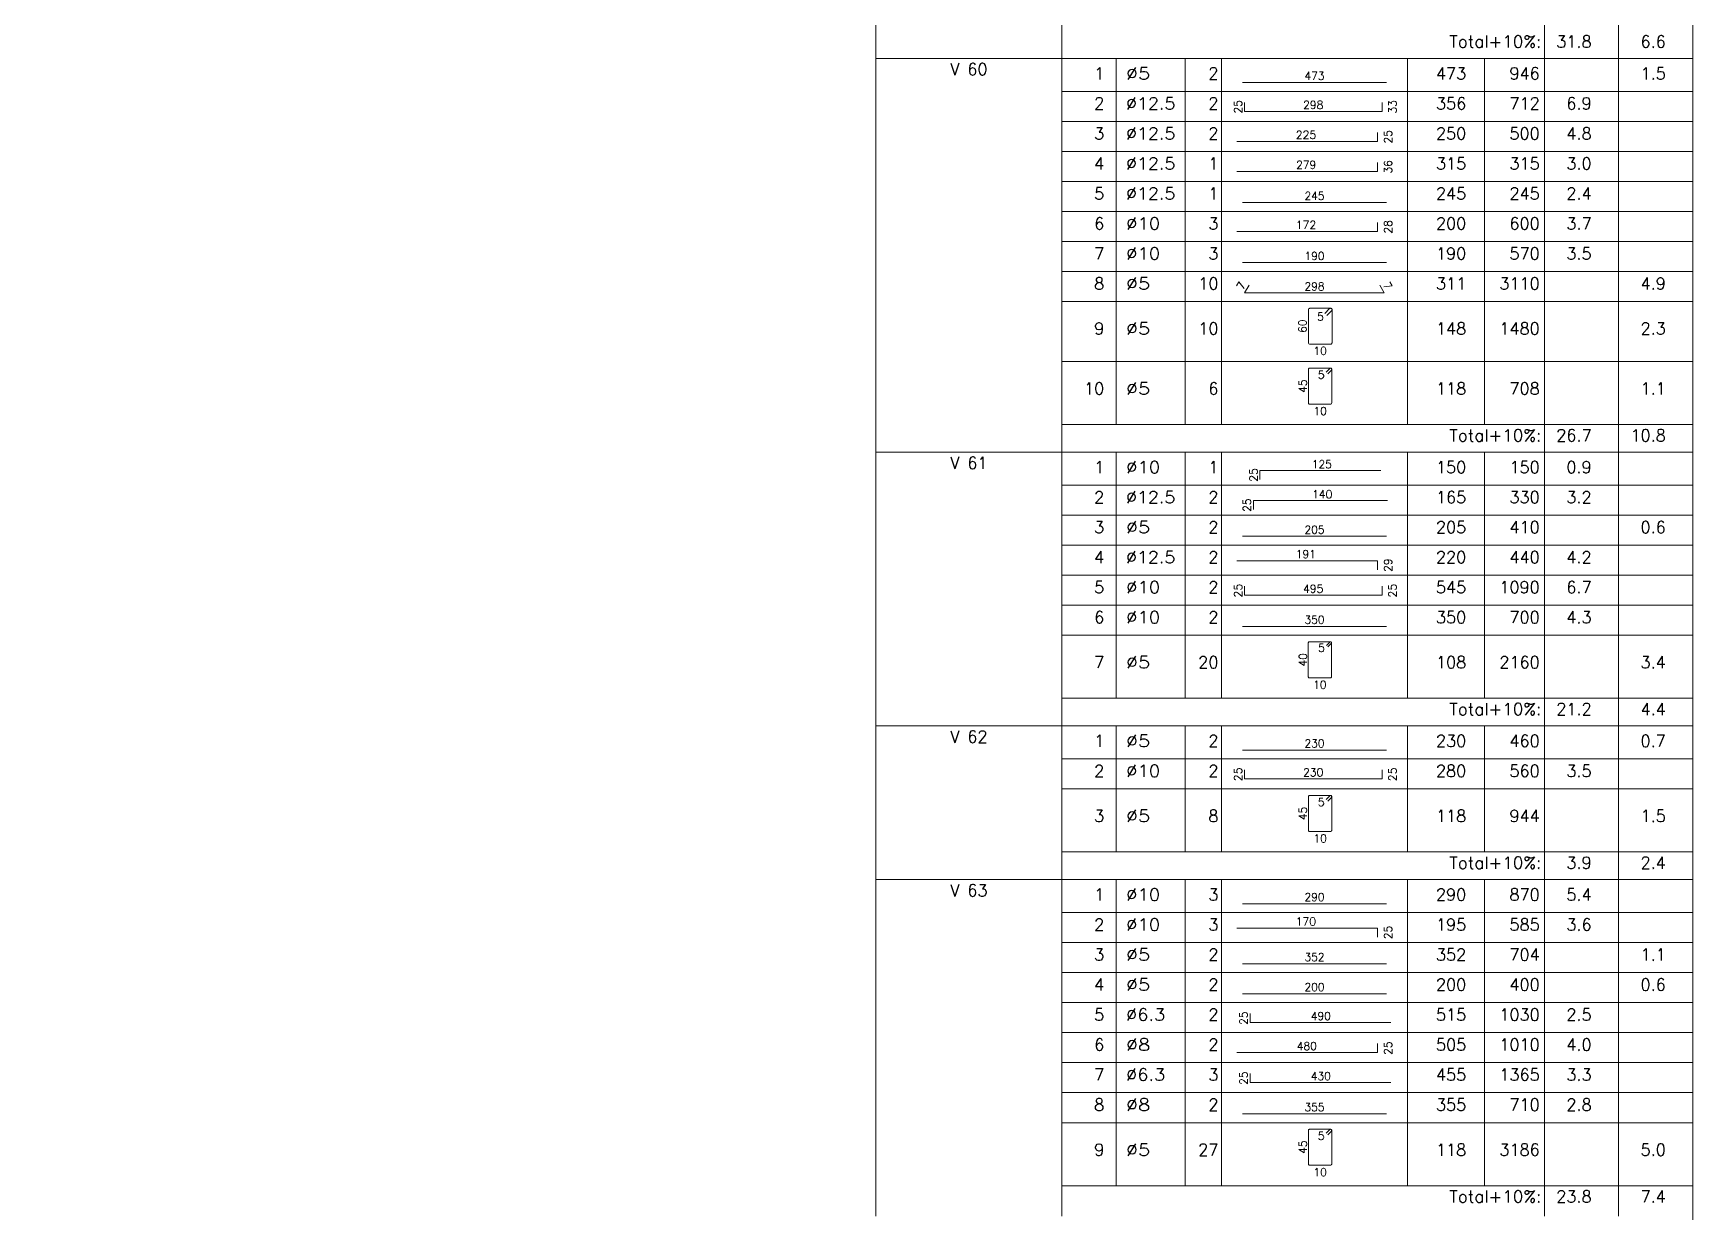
# Model space of a CAD drawing. Header units: millimetres. Extents: x 0 to 119, y 0 to 84.
# Drawn here: x 91.16 to 118.8, y 41.99 to 61.62 of the extents above; entities that cross this region are included whole.
import ezdxf
from ezdxf.enums import TextEntityAlignment as Align

# ---------------------------------------------------------------- set-up
doc = ezdxf.new("R2010")
doc.units = ezdxf.units.MM
for name, color, linetype, lineweight in [('DETALHES_TABELA', 7, 'Continuous', 9), ('QUAD_BORDA', 1, 'Continuous', 20), ('QUAD_LIMITES', 2, 'Continuous', 0), ('TABELAS', 1, 'Continuous', 0), ('TEXTO_TABELAS', 1, 'Continuous', 0), ('TEXTOS_COTAS_DETALHES_TABELA', 1, 'Continuous', 0)]:
    doc.layers.add(name, color=color, linetype=linetype, lineweight=lineweight)
doc.styles.add('CYPETXT', font='', dxfattribs={"height": 0.2})
doc.styles.get('CYPETXT').set_extended_font_data('romans')

msp = doc.modelspace()

# ---------------------------------------------------------------- linework, layer by layer
at = {"layer": 'DETALHES_TABELA'}
for points in [[(111.298, 60.798), (113.698, 60.798)], [(111.332, 60.468), (111.332, 60.318), (113.624, 60.318), (113.624, 60.468)], [(111.206, 59.817), (113.548, 59.817), (113.548, 59.967)], [(111.206, 59.317), (113.548, 59.317), (113.548, 59.467)], [(111.298, 58.798), (113.698, 58.798)], [(111.206, 58.317), (113.548, 58.317), (113.548, 58.467)], [(111.298, 57.798), (113.698, 57.798)], [(111.41, 57.423), (111.335, 57.293), (113.661, 57.293), (113.586, 57.423)], [(112.704, 56.915), (112.784, 56.995), (112.787, 56.999), (112.789, 57.004), (112.791, 57.008), (112.791, 57.013), (112.791, 57.018), (112.789, 57.023), (112.787, 57.027), (112.784, 57.031), (112.78, 57.034), (112.776, 57.036), (112.771, 57.038), (112.766, 57.038), (112.423, 57.038), (112.413, 57.036), (112.405, 57.031), (112.4, 57.023), (112.398, 57.013), (112.398, 56.463), (112.4, 56.454), (112.405, 56.445), (112.413, 56.44), (112.423, 56.438), (112.766, 56.438), (112.776, 56.44), (112.784, 56.445), (112.789, 56.454), (112.791, 56.463), (112.791, 57.013), (112.791, 57.018), (112.789, 57.023), (112.787, 57.027), (112.784, 57.031), (112.78, 57.034), (112.776, 57.036), (112.771, 57.038), (112.766, 57.038), (112.761, 57.038), (112.757, 57.036), (112.752, 57.034), (112.749, 57.031), (112.668, 56.95)], [(112.718, 55.947), (112.78, 56.008), (112.782, 56.011), (112.784, 56.014), (112.785, 56.018), (112.785, 56.022), (112.785, 56.026), (112.784, 56.029), (112.782, 56.032), (112.78, 56.035), (112.777, 56.038), (112.773, 56.039), (112.77, 56.041), (112.766, 56.041), (112.415, 56.041), (112.408, 56.039), (112.402, 56.035), (112.397, 56.029), (112.396, 56.022), (112.396, 55.46), (112.397, 55.453), (112.402, 55.446), (112.408, 55.442), (112.415, 55.441), (112.766, 55.441), (112.773, 55.442), (112.78, 55.446), (112.784, 55.453), (112.785, 55.46), (112.785, 56.022), (112.785, 56.026), (112.784, 56.029), (112.782, 56.032), (112.78, 56.035), (112.777, 56.038), (112.773, 56.039), (112.77, 56.041), (112.766, 56.041), (112.762, 56.041), (112.759, 56.039), (112.756, 56.038), (112.753, 56.035), (112.691, 55.974)], [(111.588, 54.185), (111.588, 54.335), (113.605, 54.335)], [(111.48, 53.684), (111.48, 53.834), (113.716, 53.834)], [(111.298, 53.238), (113.698, 53.238)], [(111.206, 52.832), (113.548, 52.832), (113.548, 52.682)], [(111.333, 52.408), (111.333, 52.258), (113.623, 52.258), (113.623, 52.408)], [(111.298, 51.738), (113.698, 51.738)], [(112.723, 51.398), (112.778, 51.453), (112.78, 51.455), (112.782, 51.458), (112.783, 51.461), (112.783, 51.465), (112.783, 51.468), (112.782, 51.471), (112.78, 51.474), (112.778, 51.477), (112.776, 51.479), (112.773, 51.481), (112.769, 51.482), (112.766, 51.482), (112.412, 51.482), (112.406, 51.481), (112.4, 51.477), (112.397, 51.471), (112.395, 51.465), (112.395, 50.899), (112.397, 50.892), (112.4, 50.887), (112.406, 50.883), (112.412, 50.882), (112.766, 50.882), (112.773, 50.883), (112.778, 50.887), (112.782, 50.892), (112.783, 50.899), (112.783, 51.465), (112.783, 51.468), (112.782, 51.471), (112.78, 51.474), (112.778, 51.477), (112.776, 51.479), (112.773, 51.481), (112.769, 51.482), (112.766, 51.482), (112.763, 51.482), (112.76, 51.481), (112.757, 51.479), (112.754, 51.477), (112.699, 51.422)], [(111.298, 49.678), (113.698, 49.678)], [(111.332, 49.348), (111.332, 49.198), (113.624, 49.198), (113.624, 49.348)], [(112.718, 48.827), (112.78, 48.888), (112.782, 48.891), (112.784, 48.894), (112.785, 48.898), (112.785, 48.902), (112.785, 48.906), (112.784, 48.909), (112.782, 48.912), (112.78, 48.915), (112.777, 48.918), (112.773, 48.919), (112.77, 48.921), (112.766, 48.921), (112.415, 48.921), (112.408, 48.919), (112.402, 48.915), (112.397, 48.909), (112.396, 48.902), (112.396, 48.34), (112.397, 48.333), (112.402, 48.326), (112.408, 48.322), (112.415, 48.321), (112.766, 48.321), (112.773, 48.322), (112.78, 48.326), (112.784, 48.333), (112.785, 48.34), (112.785, 48.902), (112.785, 48.906), (112.784, 48.909), (112.782, 48.912), (112.78, 48.915), (112.777, 48.918), (112.773, 48.919), (112.77, 48.921), (112.766, 48.921), (112.762, 48.921), (112.759, 48.919), (112.756, 48.918), (112.753, 48.915), (112.691, 48.854)], [(111.298, 47.118), (113.698, 47.118)], [(111.206, 46.712), (113.548, 46.712), (113.548, 46.562)], [(111.298, 46.118), (113.698, 46.118)], [(111.298, 45.618), (113.698, 45.618)], [(111.427, 45.287), (111.427, 45.137), (113.772, 45.137)], [(111.206, 44.637), (113.548, 44.637), (113.548, 44.787)], [(111.427, 44.287), (111.427, 44.137), (113.772, 44.137)], [(111.298, 43.618), (113.698, 43.618)], [(112.718, 43.267), (112.78, 43.328), (112.782, 43.331), (112.784, 43.334), (112.785, 43.338), (112.785, 43.342), (112.785, 43.346), (112.784, 43.349), (112.782, 43.352), (112.78, 43.355), (112.777, 43.358), (112.773, 43.359), (112.77, 43.361), (112.766, 43.361), (112.415, 43.361), (112.408, 43.359), (112.402, 43.355), (112.397, 43.349), (112.396, 43.342), (112.396, 42.78), (112.397, 42.773), (112.402, 42.766), (112.408, 42.762), (112.415, 42.761), (112.766, 42.761), (112.773, 42.762), (112.78, 42.766), (112.784, 42.773), (112.785, 42.78), (112.785, 43.342), (112.785, 43.346), (112.784, 43.349), (112.782, 43.352), (112.78, 43.355), (112.777, 43.358), (112.773, 43.359), (112.77, 43.361), (112.766, 43.361), (112.762, 43.361), (112.759, 43.359), (112.756, 43.358), (112.753, 43.355), (112.691, 43.294)]]:
    msp.add_lwpolyline(points, dxfattribs=at)
at = {"layer": 'QUAD_BORDA'}
msp.add_lwpolyline([(0, 0), (118.8, 0), (118.8, 84), (0, 84), (0, 0)], close=True, dxfattribs=at)
at = {"layer": 'QUAD_LIMITES'}
msp.add_lwpolyline([(0, 0), (118.8, 0), (118.8, 84), (0, 84), (0, 0)], close=True, dxfattribs=at)
at = {"layer": 'TABELAS'}
for p, q in [((105.192, 61.25), (105.192, 67.21)), ((108.292, 61.25), (108.292, 67.21)), ((116.328, 61.25), (116.328, 67.21)), ((117.564, 61.25), (117.564, 67.21)), ((118.8, 61.25), (118.8, 67.21)), ((105.192, 61.15), (105.192, 61.25)), ((105.192, 61.2), (118.8, 61.2)), ((105.192, 54.69), (105.192, 61.15)), ((108.292, 61.15), (108.292, 61.25)), ((108.292, 54.69), (108.292, 61.15)), ((109.196, 61.15), (109.196, 61.2)), ((109.196, 55.1), (109.196, 61.15)), ((110.344, 61.15), (110.344, 61.2)), ((110.344, 55.1), (110.344, 61.15)), ((110.948, 61.15), (110.948, 61.2)), ((110.948, 55.1), (110.948, 61.15)), ((114.048, 61.15), (114.048, 61.2)), ((114.048, 55.1), (114.048, 61.15)), ((115.332, 61.15), (115.332, 61.2)), ((115.332, 55.1), (115.332, 61.15)), ((116.328, 61.15), (116.328, 61.25)), ((116.328, 54.69), (116.328, 61.15)), ((117.564, 61.15), (117.564, 61.25)), ((117.564, 54.69), (117.564, 61.15)), ((118.8, 61.15), (118.8, 61.25)), ((118.8, 54.69), (118.8, 61.15)), ((108.292, 55.1), (118.8, 55.1)), ((105.192, 54.59), (105.192, 54.69)), ((105.192, 54.64), (118.8, 54.64)), ((105.192, 50.13), (105.192, 54.59)), ((108.292, 54.59), (108.292, 54.69)), ((108.292, 50.13), (108.292, 54.59)), ((109.196, 54.59), (109.196, 54.64)), ((109.196, 50.54), (109.196, 54.59)), ((110.344, 54.59), (110.344, 54.64)), ((110.344, 50.54), (110.344, 54.59)), ((110.948, 54.59), (110.948, 54.64)), ((110.948, 50.54), (110.948, 54.59)), ((114.048, 54.59), (114.048, 54.64)), ((114.048, 50.54), (114.048, 54.59)), ((115.332, 54.59), (115.332, 54.64)), ((115.332, 50.54), (115.332, 54.59)), ((116.328, 54.59), (116.328, 54.69)), ((116.328, 50.13), (116.328, 54.59)), ((117.564, 54.59), (117.564, 54.69)), ((117.564, 50.13), (117.564, 54.59)), ((118.8, 54.59), (118.8, 54.69)), ((118.8, 50.13), (118.8, 54.59)), ((108.292, 50.54), (118.8, 50.54)), ((105.192, 50.03), (105.192, 50.13)), ((105.192, 50.08), (118.8, 50.08)), ((108.292, 50.03), (108.292, 50.13)), ((109.196, 50.03), (109.196, 50.08)), ((110.344, 50.03), (110.344, 50.08)), ((110.948, 50.03), (110.948, 50.08)), ((114.048, 50.03), (114.048, 50.08)), ((115.332, 50.03), (115.332, 50.08)), ((116.328, 50.03), (116.328, 50.13)), ((117.564, 50.03), (117.564, 50.13)), ((118.8, 50.03), (118.8, 50.13)), ((105.192, 47.57), (105.192, 50.03)), ((108.292, 47.57), (108.292, 50.03)), ((109.196, 47.98), (109.196, 50.03)), ((110.344, 47.98), (110.344, 50.03)), ((110.948, 47.98), (110.948, 50.03)), ((114.048, 47.98), (114.048, 50.03)), ((115.332, 47.98), (115.332, 50.03)), ((116.328, 47.57), (116.328, 50.03)), ((117.564, 47.57), (117.564, 50.03)), ((118.8, 47.57), (118.8, 50.03)), ((108.292, 47.98), (118.8, 47.98)), ((105.192, 47.47), (105.192, 47.57)), ((108.292, 47.47), (108.292, 47.57)), ((116.328, 47.47), (116.328, 47.57)), ((117.564, 47.47), (117.564, 47.57)), ((118.8, 47.47), (118.8, 47.57)), ((105.192, 47.52), (118.8, 47.52)), ((105.192, 42.01), (105.192, 47.47)), ((108.292, 42.01), (108.292, 47.47)), ((109.196, 47.47), (109.196, 47.52)), ((109.196, 42.42), (109.196, 47.47)), ((110.344, 47.47), (110.344, 47.52)), ((110.344, 42.42), (110.344, 47.47)), ((110.948, 47.47), (110.948, 47.52)), ((110.948, 42.42), (110.948, 47.47)), ((114.048, 47.47), (114.048, 47.52)), ((114.048, 42.42), (114.048, 47.47)), ((115.332, 47.47), (115.332, 47.52)), ((115.332, 42.42), (115.332, 47.47)), ((116.328, 42.01), (116.328, 47.47)), ((117.564, 42.01), (117.564, 47.47)), ((118.8, 42.01), (118.8, 47.47)), ((108.292, 42.42), (118.8, 42.42)), ((105.192, 41.91), (105.192, 42.01)), ((108.292, 41.91), (108.292, 42.01)), ((116.328, 41.91), (116.328, 42.01)), ((117.564, 41.91), (117.564, 42.01)), ((118.8, 41.91), (118.8, 42.01))]:
    msp.add_line(p, q, dxfattribs=at)
at = {"layer": 'TEXTO_TABELAS'}
for p, q in [((108.292, 60.65), (118.8, 60.65)), ((108.292, 60.15), (118.8, 60.15)), ((108.292, 59.65), (118.8, 59.65)), ((108.292, 59.15), (118.8, 59.15)), ((108.292, 58.65), (118.8, 58.65)), ((108.292, 58.15), (118.8, 58.15)), ((108.292, 57.65), (118.8, 57.65)), ((108.292, 57.15), (118.8, 57.15)), ((108.292, 56.15), (118.8, 56.15)), ((108.292, 54.09), (118.8, 54.09)), ((108.292, 53.59), (118.8, 53.59)), ((108.292, 53.09), (118.8, 53.09)), ((108.292, 52.59), (118.8, 52.59)), ((108.292, 52.09), (118.8, 52.09)), ((108.292, 51.59), (118.8, 51.59)), ((108.292, 49.53), (118.8, 49.53)), ((108.292, 49.03), (118.8, 49.03)), ((108.292, 46.97), (118.8, 46.97)), ((108.292, 46.47), (118.8, 46.47)), ((108.292, 45.97), (118.8, 45.97)), ((108.292, 45.47), (118.8, 45.47)), ((108.292, 44.97), (118.8, 44.97)), ((108.292, 44.47), (118.8, 44.47)), ((108.292, 43.97), (118.8, 43.97)), ((108.292, 43.47), (118.8, 43.47))]:
    msp.add_line(p, q, dxfattribs=at)

# ---------------------------------------------------------------- texts
at = {"layer": 'TEXTO_TABELAS', "style": 'CYPETXT'}
for s, width, p, p2 in [('Total+10%:', 0.906671, (114.745, 61.38), (116.278, 61.38)), ('31.8', 0.869308, (116.526, 61.38), (117.114, 61.38)), ('6.6', 0.868127, (117.93, 61.38), (118.35, 61.38)), ('V 60', 0.816032, (106.431, 60.92), (107.052, 60.92)), ('1', 0.872274, (108.828, 60.85), (108.996, 60.85)), ('%%c5', 0.99505, (109.359, 60.85), (109.761, 60.85)), ('2', 0.872274, (110.73, 60.85), (110.898, 60.85)), ('473', 0.872274, (114.522, 60.85), (115.026, 60.85)), ('946', 0.872274, (115.746, 60.85), (116.25, 60.85)), ('1.5', 0.868127, (117.93, 60.85), (118.35, 60.85)), ('2', 0.872274, (108.828, 60.35), (108.996, 60.35)), ('%%c12.5', 0.925884, (109.359, 60.35), (110.181, 60.35)), ('2', 0.872274, (110.73, 60.35), (110.898, 60.35)), ('356', 0.872274, (114.522, 60.35), (115.026, 60.35)), ('712', 0.872274, (115.746, 60.35), (116.25, 60.35)), ('6.9', 0.868127, (116.694, 60.35), (117.114, 60.35)), ('3', 0.872274, (108.828, 59.85), (108.996, 59.85)), ('%%c12.5', 0.925884, (109.359, 59.85), (110.181, 59.85)), ('2', 0.872274, (110.73, 59.85), (110.898, 59.85)), ('250', 0.872274, (114.522, 59.85), (115.026, 59.85)), ('500', 0.872274, (115.746, 59.85), (116.25, 59.85)), ('4.8', 0.868127, (116.694, 59.85), (117.114, 59.85)), ('4', 0.872274, (108.828, 59.35), (108.996, 59.35)), ('%%c12.5', 0.925884, (109.359, 59.35), (110.181, 59.35)), ('1', 0.872274, (110.73, 59.35), (110.898, 59.35)), ('315', 0.872274, (114.522, 59.35), (115.026, 59.35)), ('315', 0.872274, (115.746, 59.35), (116.25, 59.35)), ('3.0', 0.868127, (116.694, 59.35), (117.114, 59.35)), ('5', 0.872274, (108.828, 58.85), (108.996, 58.85)), ('%%c12.5', 0.925884, (109.359, 58.85), (110.181, 58.85)), ('1', 0.872274, (110.73, 58.85), (110.898, 58.85)), ('245', 0.872274, (114.522, 58.85), (115.026, 58.85)), ('245', 0.872274, (115.746, 58.85), (116.25, 58.85)), ('2.4', 0.868127, (116.694, 58.85), (117.114, 58.85)), ('6', 0.872274, (108.828, 58.35), (108.996, 58.35)), ('%%c10', 0.955414, (109.359, 58.35), (109.929, 58.35)), ('3', 0.872274, (110.73, 58.35), (110.898, 58.35)), ('200', 0.872274, (114.522, 58.35), (115.026, 58.35)), ('600', 0.872274, (115.746, 58.35), (116.25, 58.35)), ('3.7', 0.868127, (116.694, 58.35), (117.114, 58.35)), ('7', 0.872274, (108.828, 57.85), (108.996, 57.85)), ('%%c10', 0.955414, (109.359, 57.85), (109.929, 57.85)), ('3', 0.872274, (110.73, 57.85), (110.898, 57.85)), ('190', 0.872274, (114.522, 57.85), (115.026, 57.85)), ('570', 0.872274, (115.746, 57.85), (116.25, 57.85)), ('3.5', 0.868127, (116.694, 57.85), (117.114, 57.85)), ('8', 0.872274, (108.828, 57.35), (108.996, 57.35)), ('%%c5', 0.99505, (109.359, 57.35), (109.761, 57.35)), ('10', 0.872274, (110.562, 57.35), (110.898, 57.35)), ('311', 0.872274, (114.522, 57.35), (115.026, 57.35)), ('3110', 0.872274, (115.578, 57.35), (116.25, 57.35)), ('4.9', 0.868127, (117.93, 57.35), (118.35, 57.35)), ('9', 0.872274, (108.828, 56.6), (108.996, 56.6)), ('%%c5', 0.99505, (109.359, 56.6), (109.761, 56.6)), ('10', 0.872274, (110.562, 56.6), (110.898, 56.6)), ('148', 0.872274, (114.522, 56.6), (115.026, 56.6)), ('1480', 0.872274, (115.578, 56.6), (116.25, 56.6)), ('2.3', 0.868127, (117.93, 56.6), (118.35, 56.6)), ('10', 0.872274, (108.66, 55.6), (108.996, 55.6)), ('%%c5', 0.99505, (109.359, 55.6), (109.761, 55.6)), ('6', 0.872274, (110.73, 55.6), (110.898, 55.6)), ('118', 0.872274, (114.522, 55.6), (115.026, 55.6)), ('708', 0.872274, (115.746, 55.6), (116.25, 55.6)), ('1.1', 0.868127, (117.93, 55.6), (118.35, 55.6)), ('Total+10%:', 0.906671, (114.745, 54.82), (116.278, 54.82)), ('26.7', 0.869308, (116.526, 54.82), (117.114, 54.82)), ('10.8', 0.869308, (117.762, 54.82), (118.35, 54.82)), ('V 61', 0.816032, (106.431, 54.36), (107.052, 54.36)), ('1', 0.872274, (108.828, 54.29), (108.996, 54.29)), ('%%c10', 0.955414, (109.359, 54.29), (109.929, 54.29)), ('1', 0.872274, (110.73, 54.29), (110.898, 54.29)), ('150', 0.872274, (114.522, 54.29), (115.026, 54.29)), ('150', 0.872274, (115.746, 54.29), (116.25, 54.29)), ('0.9', 0.868127, (116.694, 54.29), (117.114, 54.29)), ('2', 0.872274, (108.828, 53.79), (108.996, 53.79)), ('%%c12.5', 0.925884, (109.359, 53.79), (110.181, 53.79)), ('2', 0.872274, (110.73, 53.79), (110.898, 53.79)), ('165', 0.872274, (114.522, 53.79), (115.026, 53.79)), ('330', 0.872274, (115.746, 53.79), (116.25, 53.79)), ('3.2', 0.868127, (116.694, 53.79), (117.114, 53.79)), ('3', 0.872274, (108.828, 53.29), (108.996, 53.29)), ('%%c5', 0.99505, (109.359, 53.29), (109.761, 53.29)), ('2', 0.872274, (110.73, 53.29), (110.898, 53.29)), ('205', 0.872274, (114.522, 53.29), (115.026, 53.29)), ('410', 0.872274, (115.746, 53.29), (116.25, 53.29)), ('0.6', 0.868127, (117.93, 53.29), (118.35, 53.29)), ('4', 0.872274, (108.828, 52.79), (108.996, 52.79)), ('%%c12.5', 0.925884, (109.359, 52.79), (110.181, 52.79)), ('2', 0.872274, (110.73, 52.79), (110.898, 52.79)), ('220', 0.872274, (114.522, 52.79), (115.026, 52.79)), ('440', 0.872274, (115.746, 52.79), (116.25, 52.79)), ('4.2', 0.868127, (116.694, 52.79), (117.114, 52.79)), ('5', 0.872274, (108.828, 52.29), (108.996, 52.29)), ('%%c10', 0.955414, (109.359, 52.29), (109.929, 52.29)), ('2', 0.872274, (110.73, 52.29), (110.898, 52.29)), ('545', 0.872274, (114.522, 52.29), (115.026, 52.29)), ('1090', 0.872274, (115.578, 52.29), (116.25, 52.29)), ('6.7', 0.868127, (116.694, 52.29), (117.114, 52.29)), ('6', 0.872274, (108.828, 51.79), (108.996, 51.79)), ('%%c10', 0.955414, (109.359, 51.79), (109.929, 51.79)), ('2', 0.872274, (110.73, 51.79), (110.898, 51.79)), ('350', 0.872274, (114.522, 51.79), (115.026, 51.79)), ('700', 0.872274, (115.746, 51.79), (116.25, 51.79)), ('4.3', 0.868127, (116.694, 51.79), (117.114, 51.79)), ('7', 0.872274, (108.828, 51.04), (108.996, 51.04)), ('%%c5', 0.99505, (109.359, 51.04), (109.761, 51.04)), ('20', 0.872274, (110.562, 51.04), (110.898, 51.04)), ('108', 0.872274, (114.522, 51.04), (115.026, 51.04)), ('2160', 0.872274, (115.578, 51.04), (116.25, 51.04)), ('3.4', 0.868127, (117.93, 51.04), (118.35, 51.04)), ('Total+10%:', 0.906671, (114.745, 50.26), (116.278, 50.26)), ('21.2', 0.869308, (116.526, 50.26), (117.114, 50.26)), ('4.4', 0.868127, (117.93, 50.26), (118.35, 50.26)), ('V 62', 0.816032, (106.431, 49.8), (107.052, 49.8)), ('1', 0.872274, (108.828, 49.73), (108.996, 49.73)), ('%%c5', 0.99505, (109.359, 49.73), (109.761, 49.73)), ('2', 0.872274, (110.73, 49.73), (110.898, 49.73)), ('230', 0.872274, (114.522, 49.73), (115.026, 49.73)), ('460', 0.872274, (115.746, 49.73), (116.25, 49.73)), ('0.7', 0.868127, (117.93, 49.73), (118.35, 49.73)), ('2', 0.872274, (108.828, 49.23), (108.996, 49.23)), ('%%c10', 0.955414, (109.359, 49.23), (109.929, 49.23)), ('2', 0.872274, (110.73, 49.23), (110.898, 49.23)), ('280', 0.872274, (114.522, 49.23), (115.026, 49.23)), ('560', 0.872274, (115.746, 49.23), (116.25, 49.23)), ('3.5', 0.868127, (116.694, 49.23), (117.114, 49.23)), ('3', 0.872274, (108.828, 48.48), (108.996, 48.48)), ('%%c5', 0.99505, (109.359, 48.48), (109.761, 48.48)), ('8', 0.872274, (110.73, 48.48), (110.898, 48.48)), ('118', 0.872274, (114.522, 48.48), (115.026, 48.48)), ('944', 0.872274, (115.746, 48.48), (116.25, 48.48)), ('1.5', 0.868127, (117.93, 48.48), (118.35, 48.48)), ('Total+10%:', 0.906671, (114.745, 47.7), (116.278, 47.7)), ('3.9', 0.868127, (116.694, 47.7), (117.114, 47.7)), ('2.4', 0.868127, (117.93, 47.7), (118.35, 47.7)), ('V 63', 0.816032, (106.431, 47.24), (107.052, 47.24)), ('1', 0.872274, (108.828, 47.17), (108.996, 47.17)), ('%%c10', 0.955414, (109.359, 47.17), (109.929, 47.17)), ('3', 0.872274, (110.73, 47.17), (110.898, 47.17)), ('290', 0.872274, (114.522, 47.17), (115.026, 47.17)), ('870', 0.872274, (115.746, 47.17), (116.25, 47.17)), ('5.4', 0.868127, (116.694, 47.17), (117.114, 47.17)), ('2', 0.872274, (108.828, 46.67), (108.996, 46.67)), ('%%c10', 0.955414, (109.359, 46.67), (109.929, 46.67)), ('3', 0.872274, (110.73, 46.67), (110.898, 46.67)), ('195', 0.872274, (114.522, 46.67), (115.026, 46.67)), ('585', 0.872274, (115.746, 46.67), (116.25, 46.67)), ('3.6', 0.868127, (116.694, 46.67), (117.114, 46.67)), ('3', 0.872274, (108.828, 46.17), (108.996, 46.17)), ('%%c5', 0.99505, (109.359, 46.17), (109.761, 46.17)), ('2', 0.872274, (110.73, 46.17), (110.898, 46.17)), ('352', 0.872274, (114.522, 46.17), (115.026, 46.17)), ('704', 0.872274, (115.746, 46.17), (116.25, 46.17)), ('1.1', 0.868127, (117.93, 46.17), (118.35, 46.17)), ('4', 0.872274, (108.828, 45.67), (108.996, 45.67)), ('%%c5', 0.99505, (109.359, 45.67), (109.761, 45.67)), ('2', 0.872274, (110.73, 45.67), (110.898, 45.67)), ('200', 0.872274, (114.522, 45.67), (115.026, 45.67)), ('400', 0.872274, (115.746, 45.67), (116.25, 45.67)), ('0.6', 0.868127, (117.93, 45.67), (118.35, 45.67)), ('5', 0.872274, (108.828, 45.17), (108.996, 45.17)), ('%%c6.3', 0.940736, (109.359, 45.17), (110.013, 45.17)), ('2', 0.872274, (110.73, 45.17), (110.898, 45.17)), ('515', 0.872274, (114.522, 45.17), (115.026, 45.17)), ('1030', 0.872274, (115.578, 45.17), (116.25, 45.17)), ('2.5', 0.868127, (116.694, 45.17), (117.114, 45.17)), ('6', 0.872274, (108.828, 44.67), (108.996, 44.67)), ('%%c8', 0.99505, (109.359, 44.67), (109.761, 44.67)), ('2', 0.872274, (110.73, 44.67), (110.898, 44.67)), ('505', 0.872274, (114.522, 44.67), (115.026, 44.67)), ('1010', 0.872274, (115.578, 44.67), (116.25, 44.67)), ('4.0', 0.868127, (116.694, 44.67), (117.114, 44.67)), ('7', 0.872274, (108.828, 44.17), (108.996, 44.17)), ('%%c6.3', 0.940736, (109.359, 44.17), (110.013, 44.17)), ('3', 0.872274, (110.73, 44.17), (110.898, 44.17)), ('455', 0.872274, (114.522, 44.17), (115.026, 44.17)), ('1365', 0.872274, (115.578, 44.17), (116.25, 44.17)), ('3.3', 0.868127, (116.694, 44.17), (117.114, 44.17)), ('8', 0.872274, (108.828, 43.67), (108.996, 43.67)), ('%%c8', 0.99505, (109.359, 43.67), (109.761, 43.67)), ('2', 0.872274, (110.73, 43.67), (110.898, 43.67)), ('355', 0.872274, (114.522, 43.67), (115.026, 43.67)), ('710', 0.872274, (115.746, 43.67), (116.25, 43.67)), ('2.8', 0.868127, (116.694, 43.67), (117.114, 43.67)), ('9', 0.872274, (108.828, 42.92), (108.996, 42.92)), ('%%c5', 0.99505, (109.359, 42.92), (109.761, 42.92)), ('27', 0.872274, (110.562, 42.92), (110.898, 42.92)), ('118', 0.872274, (114.522, 42.92), (115.026, 42.92)), ('3186', 0.872274, (115.578, 42.92), (116.25, 42.92)), ('5.0', 0.868127, (117.93, 42.92), (118.35, 42.92)), ('Total+10%:', 0.906671, (114.745, 42.14), (116.278, 42.14)), ('23.8', 0.869308, (116.526, 42.14), (117.114, 42.14)), ('7.4', 0.868127, (117.93, 42.14), (118.35, 42.14))]:
    msp.add_text(s, height=0.2, dxfattribs=dict(at, width=width)).set_placement(p, p2, align=Align.FIT)
at = {"layer": 'TEXTOS_COTAS_DETALHES_TABELA', "style": 'CYPETXT', "width": 0.872274}
for s, height, p, p2 in [('473', 0.1333, (112.33, 60.842), (112.666, 60.842)), ('298', 0.1333, (112.31, 60.359), (112.646, 60.359)), ('225', 0.1333, (112.189, 59.86), (112.525, 59.86)), ('279', 0.1333, (112.193, 59.36), (112.529, 59.36)), ('245', 0.1333, (112.33, 58.842), (112.666, 58.842)), ('172', 0.1333, (112.189, 58.36), (112.525, 58.36)), ('190', 0.1333, (112.33, 57.842), (112.666, 57.842)), ('298', 0.1333, (112.33, 57.335), (112.666, 57.335)), ('5', 0.133, (112.542, 56.832), (112.654, 56.832)), ('10', 0.1333, (112.482, 56.262), (112.706, 56.262)), ('5', 0.133, (112.556, 55.864), (112.668, 55.864)), ('10', 0.1333, (112.479, 55.259), (112.703, 55.259)), ('125', 0.1333, (112.452, 54.372), (112.788, 54.372)), ('140', 0.1333, (112.46, 53.873), (112.796, 53.873)), ('205', 0.1333, (112.33, 53.282), (112.666, 53.282)), ('191', 0.1333, (112.186, 52.875), (112.522, 52.875)), ('495', 0.1333, (112.31, 52.299), (112.646, 52.299)), ('350', 0.1333, (112.33, 51.782), (112.666, 51.782)), ('5', 0.133, (112.561, 51.314), (112.673, 51.314)), ('10', 0.1333, (112.477, 50.698), (112.701, 50.698)), ('230', 0.1333, (112.33, 49.722), (112.666, 49.722)), ('230', 0.1333, (112.31, 49.239), (112.646, 49.239)), ('5', 0.133, (112.556, 48.744), (112.668, 48.744)), ('10', 0.1333, (112.479, 48.139), (112.703, 48.139)), ('290', 0.1333, (112.33, 47.162), (112.666, 47.162)), ('170', 0.1333, (112.188, 46.755), (112.524, 46.755)), ('352', 0.1333, (112.33, 46.162), (112.666, 46.162)), ('200', 0.1333, (112.33, 45.662), (112.666, 45.662)), ('490', 0.1333, (112.436, 45.18), (112.772, 45.18)), ('480', 0.1333, (112.203, 44.68), (112.539, 44.68)), ('430', 0.1333, (112.437, 44.18), (112.773, 44.18)), ('355', 0.1333, (112.33, 43.662), (112.666, 43.662)), ('5', 0.133, (112.556, 43.184), (112.668, 43.184)), ('10', 0.1333, (112.479, 42.579), (112.703, 42.579))]:
    msp.add_text(s, height=height, dxfattribs=at).set_placement(p, p2, align=Align.FIT)
for s, height, rotation, p, p2 in [('25', 0.1333, 90, (111.291, 60.281), (111.291, 60.505)), ('33', 0.1333, 90, (113.865, 60.281), (113.865, 60.505)), ('25', 0.1333, 90, (113.79, 59.78), (113.79, 60.004)), ('36', 0.1333, 90, (113.79, 59.28), (113.79, 59.504)), ('28', 0.1333, 90, (113.79, 58.28), (113.79, 58.504)), ('7', 0.133, 59.9992, (111.308, 57.33), (111.364, 57.427)), ('7', 0.133, 300.0008, (113.632, 57.427), (113.688, 57.33)), ('60', 0.1333, 90, (112.365, 56.626), (112.365, 56.85)), ('45', 0.1333, 90, (112.371, 55.629), (112.371, 55.853)), ('25', 0.1333, 90, (111.551, 54.148), (111.551, 54.372)), ('25', 0.1333, 90, (111.44, 53.647), (111.44, 53.871)), ('29', 0.1333, 90, (113.79, 52.645), (113.79, 52.869)), ('25', 0.1333, 90, (111.292, 52.221), (111.292, 52.445)), ('25', 0.1333, 90, (113.864, 52.221), (113.864, 52.445)), ('40', 0.1333, 90, (112.373, 51.07), (112.373, 51.294)), ('25', 0.1333, 90, (111.291, 49.161), (111.291, 49.385)), ('25', 0.1333, 90, (113.865, 49.161), (113.865, 49.385)), ('45', 0.1333, 90, (112.371, 48.509), (112.371, 48.733)), ('25', 0.1333, 90, (113.79, 46.525), (113.79, 46.749)), ('25', 0.1333, 90, (111.384, 45.1), (111.384, 45.324)), ('25', 0.1333, 90, (113.79, 44.6), (113.79, 44.824)), ('25', 0.1333, 90, (111.384, 44.1), (111.384, 44.324)), ('45', 0.1333, 90, (112.371, 42.949), (112.371, 43.173))]:
    msp.add_text(s, height=height, rotation=rotation, dxfattribs=at).set_placement(p, p2, align=Align.FIT)

doc.saveas('drawing.dxf')
